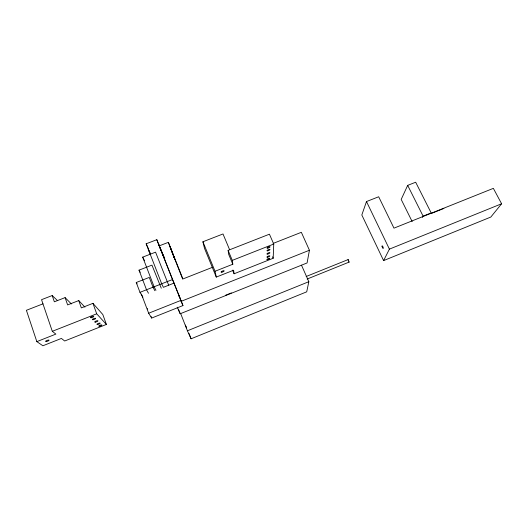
<?xml version="1.0" encoding="UTF-8"?>
<svg xmlns="http://www.w3.org/2000/svg" width="528" height="528" viewBox="0 0 528 528"><rect width="100%" height="100%" fill="white"/><g stroke="black" fill="none" stroke-linecap="round" stroke-linejoin="round"><path stroke-width="0.79" d="M273.181 258.258L273.742 244.048L269.425 234.194L228.116 250.378L228.697 254.39L232.815 264.238L215.028 271.267L216.289 277.081L233.614 270.224L234.089 273.775L273.181 258.258L272.554 256.819M273.075 243.448L301.343 232.307L309.428 250.252L307.085 262.951L180.206 313.757L177.21 307.197M301.488 265.181L308.834 281.701L306.722 291.819L191.09 338.785L187.414 330.792L180.563 313.269M307.157 279.035L349.127 262.093L348.143 259.598L348.077 260.053M366.491 201.557L361.819 214.988L383.599 260.601L490.829 217.048L501.6 203.768L493.357 188.351L393.974 228.149L378.675 196.766L366.491 201.557L389.407 249.124L383.599 260.601M422.407 217.371L423.106 216.143L431.171 212.916L415.675 182.233L407.675 185.374L401.188 199.432L412.17 221.582M306.134 276.52L348.104 259.598M187.414 330.792L308.834 281.701M389.407 249.124L501.6 203.768M141.398 294.063L148.658 313.229L151.681 318.054L182.952 305.573L156.816 239.699L146.157 243.791L161.687 283.793L163.376 287.318L173.983 283.133L182.952 305.573M225.548 295.244L231.37 292.915M431.066 213.576L443.896 208.435M36.835 341.629L55.876 334.105L52.305 331.307L41.54 299.673L52.199 295.548L54.351 301.792L65.083 297.62L67.63 304.913L78.745 300.577L81.332 307.89L92.941 303.343L102.821 314.536L106.399 324.443L64.68 341.002L61.4 338.435L42.887 345.767L36.835 341.629L26.4 310.292L42.992 303.844M148.658 313.229L180.781 300.445M180.899 301.422L309.428 250.252M154.889 290.737L153.021 287.199L149.266 277.418L136.25 282.506L139.973 292.334L172.478 279.55L173.983 283.133M212.711 267.221L182.912 278.962L168.373 242.339L159.192 245.883M52.305 331.307L96.697 313.81L106.399 324.443M232.815 264.238L232.3 260.377L273.742 244.048M216.289 277.081L204.475 248.272L202.917 241.765L223.001 233.97L229.594 249.685M148.487 293.264L146.507 289.76L139.022 270.151L151.958 265.122L161.278 288.222M155.958 290.321L154.103 286.77L142.699 257.129L155.562 252.16L168.716 285.292M349.107 262.099L348.757 261.756M52.199 295.548L57.44 300.531M65.083 297.62L71.392 303.956M78.745 300.577L84.935 307.151M139.973 292.334L142.903 297.178M136.25 282.506L137.062 283.873M139.022 270.151L140.21 272.309M142.699 257.129L144.507 260.713M407.675 185.374L423.106 216.143M186.219 327.056L186.542 327.822M146.157 243.791L148.48 248.794M172.392 252.82L173.316 255.314M173.989 257.057L174.293 257.902L173.989 257.017M186.529 327.776L186.272 327.103M174.266 257.743L174.049 257.301L174.247 257.796M228.116 250.378L232.3 260.377M232.564 270.131L234.089 273.775M173.184 254.846L172.392 252.872M159.35 246.094L160.189 248.074M185.592 325.387L185.46 325.07L185.592 325.446M202.917 241.765L215.028 271.267M170.643 248.167L172.095 251.935L171.633 250.741M159.865 247.388L159.595 246.708M149.708 252.067L149.345 251.222L149.668 252.14M150.196 253.46L149.886 252.694M172.3 252.595L172.108 252.113L172.3 252.628M148.658 249.876C146.982 245.896 150.566 254.615 148.711 250.199M170.405 247.513L170.069 246.682L171.442 250.312M173.435 255.618L182.629 278.982M174.788 259.202L174.92 259.532L174.629 258.753M147.589 309.038L147.404 308.576M170.458 247.632L170.61 248.028M161.792 251.902C160.057 247.573 163.601 256.456 161.839 252.067M163.119 255.083L162.551 253.678L164.32 258.001M163.165 255.262L164.155 257.578M164.208 257.763L164.769 259.162L164.373 258.133M159.311 245.949L158.717 244.471L159.067 245.381M179.157 296.089L178.603 294.697L178.992 295.72M179.282 296.452L179.85 297.865L179.5 296.96M185.81 326.014L186.034 326.495M149.952 252.674L150.229 253.381M174.649 258.845L174.544 258.581M159.489 246.391L159.172 245.645M179.098 295.997L179.342 296.545M173.943 256.892L173.435 255.651M160.241 248.206L161.06 250.252L159.892 247.315M156.816 239.699L172.478 279.55M189.004 333.452L191.09 338.785M178.405 309.157L180.206 313.757M151.114 316.556L151.681 318.054M168.373 242.339L173.296 255.473M92.941 303.343L96.697 313.81M163.739 256.681L163.601 256.186L163.733 256.674M95.515 322.106A1.749 0.455 -19.9 0 0 97.964 320.852A1.749 0.455 -19.9 0 0 95.449 321.295A1.749 0.455 -19.9 0 0 95.515 322.106M93.199 319.697A1.775 0.469 -19.8 0 0 95.674 318.424A1.775 0.469 -19.8 0 0 93.119 318.866A1.775 0.469 -19.8 0 0 93.199 319.697M97.772 324.449A1.729 0.442 -19.9 0 0 100.188 323.215A1.729 0.442 -19.9 0 0 97.713 323.651A1.729 0.442 -19.9 0 0 97.772 324.449M99.535 326.278A1.709 0.436 -20 0 0 101.924 325.057A1.709 0.436 -20 0 0 99.482 325.499A1.709 0.436 -20 0 0 99.535 326.278M91.298 317.724A1.795 0.482 -19.7 0 0 93.799 316.437A1.795 0.482 -19.7 0 0 91.212 316.873A1.795 0.482 -19.7 0 0 91.298 317.724M46.57 341.477A1.848 0.469 -19 0 0 49.071 340.19A1.848 0.469 -19 0 0 46.325 340.699A1.848 0.469 -19 0 0 46.57 341.477M267.769 254.041A1.637 0.442 -23.5 0 0 269.92 252.714A1.637 0.442 -23.5 0 0 267.551 253.301A1.637 0.442 -23.5 0 0 267.769 254.041M267.821 250.807A1.663 0.455 -23.5 0 0 270.006 249.454A1.663 0.455 -23.5 0 0 267.604 250.048A1.663 0.455 -23.5 0 0 267.821 250.807M267.716 257.189A1.617 0.429 -23.4 0 0 269.841 255.882A1.617 0.429 -23.4 0 0 267.505 256.469A1.617 0.429 -23.4 0 0 267.716 257.189M267.676 259.651A1.604 0.422 -23.4 0 0 269.782 258.364A1.604 0.422 -23.4 0 0 267.465 258.944A1.604 0.422 -23.4 0 0 267.676 259.651M267.861 248.153A1.676 0.462 -23.5 0 0 270.072 246.787A1.676 0.462 -23.5 0 0 267.643 247.381A1.676 0.462 -23.5 0 0 267.861 248.153M221.885 272.177A1.709 0.462 -22.5 0 0 224.189 270.844A1.709 0.462 -22.5 0 0 221.747 271.379A1.709 0.462 -22.5 0 0 221.885 272.177M382.081 246.51A1.426 0.363 67.7 0 0 383.176 248.444A1.426 0.363 67.7 0 0 382.708 246.398A1.426 0.363 67.7 0 0 382.081 246.51"/></g></svg>
